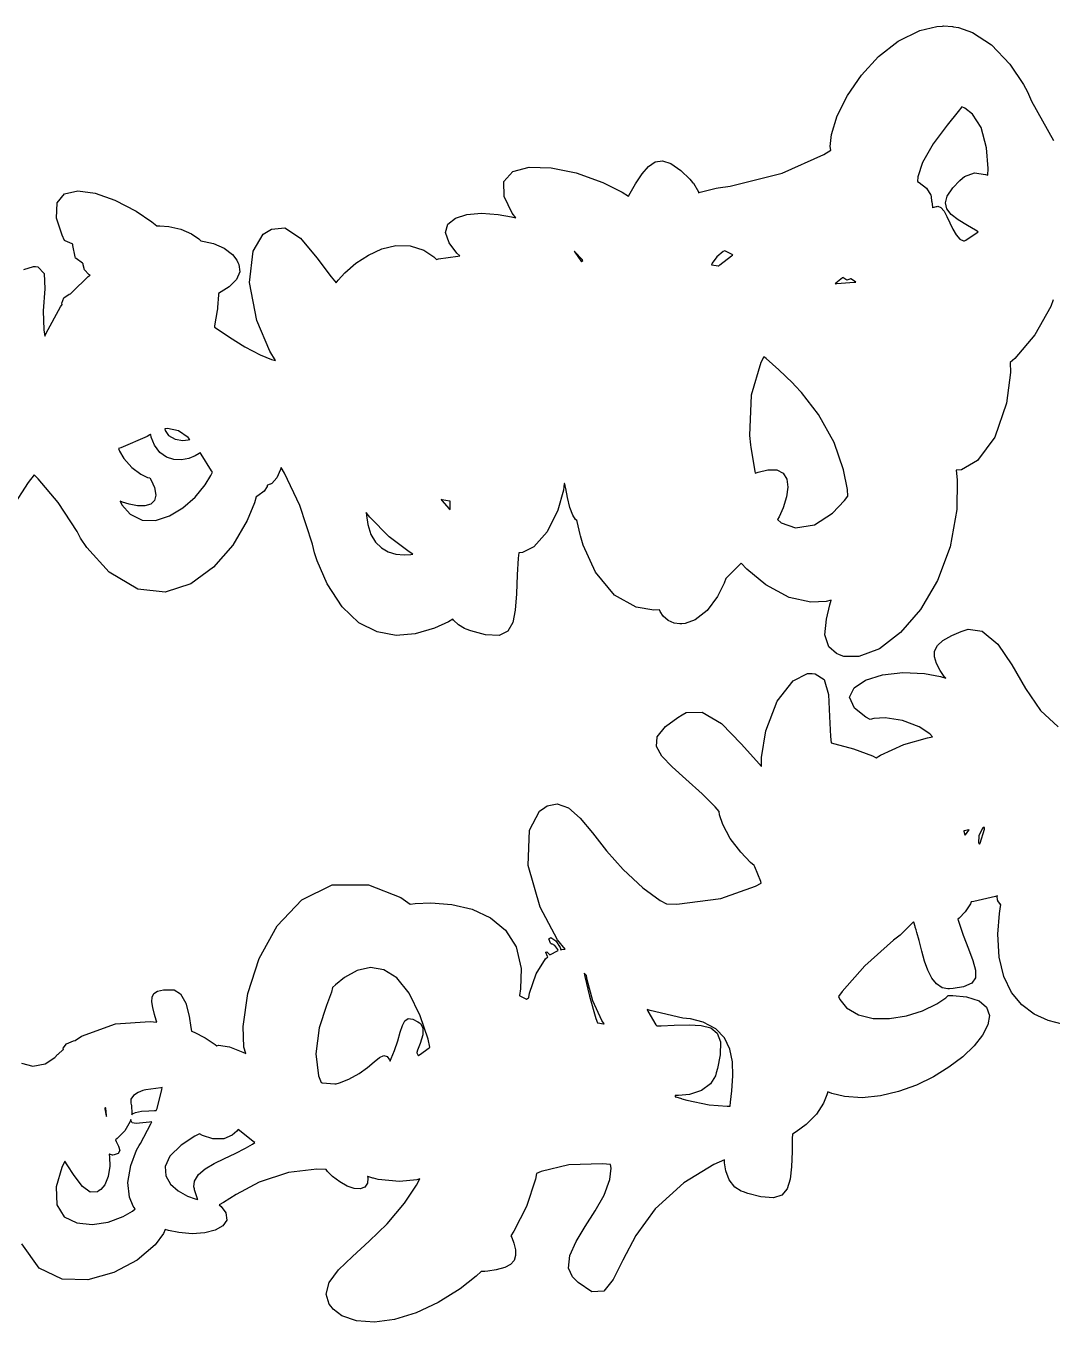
# Model space of a CAD drawing. Extents: x 0 to 357, y 0 to 113.
# Drawn here: x 178.3 to 267.4, y 0.7 to 113.3 of the extents above; entities that cross this region are included whole.
import ezdxf

# ---------------------------------------------------------------- set-up
doc = ezdxf.new("R2010")
doc.units = 0
doc.layers.get('0').update_dxf_attribs({"linetype": 'CONTINUOUS'})

msp = doc.modelspace()

# ---------------------------------------------------------------- linework, layer by layer
at = {"color": 254}
for p, q in [((254.073, 111.997), (255.948, 112.923)), ((255.948, 112.923), (257.435, 113.282)), ((257.435, 113.282), (257.934, 113.293)), ((257.934, 113.293), (258.007, 113.318)), ((258.007, 113.318), (258.8, 113.272)), ((258.8, 113.272), (258.888, 113.236)), ((258.888, 113.236), (259.308, 113.177)), ((259.308, 113.177), (260.535, 112.743)), ((260.535, 112.743), (262.17, 111.685)), ((252.363, 110.655), (254.073, 111.997)), ((262.17, 111.685), (263.766, 109.992)), ((250.873, 109.033), (252.363, 110.655)), ((263.766, 109.992), (264.959, 108.217)), ((249.658, 107.269), (250.873, 109.033)), ((264.959, 108.217), (265.295, 107.592)), ((248.776, 105.503), (249.658, 107.269)), ((265.295, 107.592), (265.644, 106.783)), ((259.593, 106.287), (259.282, 105.887)), ((259.853, 106.183), (259.593, 106.287)), ((260.542, 105.64), (259.853, 106.183)), ((265.644, 106.783), (267.559, 103.361)), ((248.28, 103.87), (248.776, 105.503)), ((259.282, 105.887), (258.33, 104.702)), ((261.28, 104.479), (260.542, 105.64)), ((248.175, 102.839), (248.28, 103.87)), ((258.33, 104.702), (257.116, 103.077)), ((261.742, 102.733), (261.28, 104.479)), ((248.228, 102.508), (248.175, 102.839)), ((257.116, 103.077), (256.177, 101.435)), ((261.88, 100.931), (261.742, 102.733)), ((232.379, 101.108), (232.959, 101.504)), ((232.959, 101.504), (233.597, 101.601)), ((233.597, 101.601), (234.327, 101.363)), ((244.004, 100.531), (247.622, 102.136)), ((247.622, 102.136), (248.228, 102.508)), ((256.177, 101.435), (255.77, 100.208)), ((219.803, 99.81), (220.591, 100.656)), ((220.591, 100.656), (222.021, 101.042)), ((222.021, 101.042), (223.919, 100.995)), ((223.919, 100.995), (226.104, 100.543)), ((226.104, 100.543), (228.402, 99.7095)), ((231.253, 99.5786), (231.822, 100.452)), ((231.822, 100.452), (232.379, 101.108)), ((234.327, 101.363), (235.187, 100.748)), ((235.187, 100.748), (235.97, 99.9892)), ((239.48, 99.3937), (244.004, 100.531)), ((259.822, 100.216), (260.703, 100.536)), ((260.703, 100.536), (261.663, 100.411)), ((261.663, 100.411), (261.866, 100.332)), ((261.866, 100.332), (261.88, 100.931)), ((219.833, 98.48), (219.803, 99.81)), ((228.402, 99.7095), (230.104, 98.8603)), ((230.788, 98.7873), (231.253, 99.5786)), ((235.97, 99.9892), (236.212, 99.719)), ((236.212, 99.719), (236.276, 99.6474)), ((236.276, 99.6474), (236.708, 98.8949)), ((236.863, 98.8579), (238.271, 99.223)), ((238.271, 99.223), (238.423, 99.2547)), ((238.423, 99.2547), (239.48, 99.3937)), ((255.77, 100.208), (255.743, 99.792)), ((255.743, 99.792), (255.9, 99.7081)), ((255.9, 99.7081), (256.526, 99.205)), ((256.526, 99.205), (256.901, 98.6123)), ((258.329, 98.5326), (258.812, 99.2339)), ((258.812, 99.2339), (259.436, 99.876)), ((259.436, 99.876), (259.66, 100.072)), ((259.66, 100.072), (259.822, 100.216)), ((180.987, 97.9413), (181.645, 98.7129)), ((181.645, 98.7129), (182.789, 98.9764)), ((182.789, 98.9764), (184.289, 98.7806)), ((184.289, 98.7806), (186.019, 98.1742)), ((186.019, 98.1742), (187.85, 97.2097)), ((220.545, 97.0552), (219.833, 98.48)), ((230.104, 98.8603), (230.637, 98.5227)), ((230.637, 98.5227), (230.788, 98.7873)), ((236.708, 98.8949), (236.732, 98.8162)), ((236.732, 98.8162), (236.863, 98.8579)), ((256.901, 98.6123), (256.934, 98.4814)), ((256.934, 98.4814), (256.942, 98.4444)), ((256.942, 98.4444), (256.965, 98.1082)), ((256.965, 98.1082), (256.962, 98.0779)), ((256.962, 98.0779), (256.981, 98.0447)), ((256.981, 98.0447), (257.05, 97.5776)), ((258.17, 97.9371), (258.329, 98.5326)), ((180.946, 96.6089), (180.987, 97.9413)), ((187.85, 97.2097), (189.224, 96.2808)), ((215.607, 96.6142), (216.608, 96.9271)), ((216.608, 96.9271), (217.875, 97.0361)), ((217.875, 97.0361), (219.32, 96.9395)), ((219.32, 96.9395), (220.48, 96.737)), ((220.86, 96.6378), (220.545, 97.0552)), ((257.05, 97.5776), (257.047, 97.5198)), ((257.047, 97.5198), (257.07, 97.5321)), ((257.07, 97.5321), (257.404, 97.6217)), ((257.404, 97.6217), (257.448, 97.627)), ((257.448, 97.627), (257.524, 97.6383)), ((257.524, 97.6383), (257.773, 97.5402)), ((257.773, 97.5402), (258.054, 97.2248)), ((258.054, 97.2248), (258.309, 96.7564)), ((258.302, 97.4164), (258.17, 97.9371)), ((258.689, 96.9352), (258.302, 97.4164)), ((259.296, 96.4653), (258.689, 96.9352)), ((181.422, 95.1272), (180.946, 96.6089)), ((189.224, 96.2808), (189.653, 95.9337)), ((189.653, 95.9337), (189.917, 95.9376)), ((189.917, 95.9376), (190.715, 95.873)), ((190.715, 95.873), (191.732, 95.6483)), ((214.741, 95.3752), (214.955, 96.096)), ((214.955, 96.096), (215.607, 96.6142)), ((220.48, 96.737), (220.86, 96.6378)), ((258.309, 96.7564), (258.556, 96.205)), ((258.556, 96.205), (258.814, 95.6441)), ((260.085, 95.9721), (259.296, 96.4653)), ((260.79, 95.5629), (260.085, 95.9721)), ((181.649, 94.6672), (181.422, 95.1272)), ((181.707, 94.6464), (181.649, 94.6672)), ((182.301, 94.3723), (181.707, 94.6464)), ((191.732, 95.6483), (192.668, 95.2405)), ((192.668, 95.2405), (193.307, 94.8048)), ((193.307, 94.8048), (193.492, 94.6284)), ((198.019, 93.7288), (198.895, 95.2087)), ((198.895, 95.2087), (199.327, 95.48)), ((199.327, 95.48), (199.617, 95.6649)), ((199.617, 95.6649), (200.78, 95.7598)), ((200.78, 95.7598), (202.135, 94.8641)), ((202.135, 94.8641), (203.565, 93.1541)), ((215.053, 94.4506), (214.741, 95.3752)), ((258.814, 95.6441), (259.1, 95.1466)), ((259.1, 95.1466), (259.435, 94.7857)), ((259.435, 94.7857), (259.734, 94.6383)), ((259.734, 94.6383), (259.837, 94.6326)), ((259.837, 94.6326), (259.942, 94.7014)), ((259.942, 94.7014), (260.93, 95.3615)), ((261.024, 95.425), (260.79, 95.5629)), ((260.93, 95.3615), (261.024, 95.425)), ((182.361, 94.3377), (182.301, 94.3723)), ((182.372, 94.2467), (182.361, 94.3377)), ((182.572, 93.2339), (182.372, 94.2467)), ((193.492, 94.6284), (193.769, 94.5914)), ((193.769, 94.5914), (194.592, 94.3928)), ((194.592, 94.3928), (195.516, 94.0001)), ((195.516, 94.0001), (196.231, 93.4586)), ((197.697, 91.0071), (198.019, 93.7288)), ((208.036, 93.3993), (209.212, 93.9313)), ((209.212, 93.9313), (210.439, 94.222)), ((210.439, 94.222), (211.669, 94.2097)), ((211.669, 94.2097), (212.859, 93.8308)), ((212.859, 93.8308), (213.724, 93.2614)), ((215.714, 93.5771), (215.053, 94.4506)), ((215.973, 93.3235), (215.714, 93.5771)), ((225.998, 93.6639), (225.932, 93.726)), ((225.932, 93.726), (225.991, 93.6554)), ((225.991, 93.6554), (226.512, 92.9047)), ((226.614, 93.0092), (225.998, 93.6639)), ((238.872, 93.6985), (238.315, 93.2409)), ((239.006, 93.7729), (238.872, 93.6985)), ((239.062, 93.7451), (239.006, 93.7729)), ((239.647, 93.4364), (239.062, 93.7451)), ((178.106, 92.1561), (178.941, 92.4098)), ((178.941, 92.4098), (179.104, 92.3946)), ((179.104, 92.3946), (179.307, 92.3766)), ((182.601, 93.1224), (182.572, 93.2339)), ((182.655, 93.0892), (182.601, 93.1224)), ((183.195, 92.6842), (182.655, 93.0892)), ((183.249, 92.6373), (183.195, 92.6842)), ((183.245, 92.5477), (183.249, 92.6373)), ((183.382, 92.1135), (183.245, 92.5477)), ((196.231, 93.4586), (196.619, 92.9569)), ((196.619, 92.9569), (196.703, 92.7696)), ((196.703, 92.7696), (196.784, 92.5862)), ((196.784, 92.5862), (196.858, 91.9565)), ((203.565, 93.1541), (204.812, 91.5155)), ((206.007, 91.8626), (206.953, 92.6881)), ((206.953, 92.6881), (208.036, 93.3993)), ((213.724, 93.2614), (213.964, 93.0233)), ((213.964, 93.0233), (214.132, 93.0603)), ((214.132, 93.0603), (215.808, 93.3097)), ((215.808, 93.3097), (215.973, 93.3235)), ((226.512, 92.9047), (226.558, 92.8247)), ((226.558, 92.8247), (226.567, 92.8342)), ((226.567, 92.8342), (226.661, 92.9308)), ((226.671, 92.9404), (226.614, 93.0092)), ((226.661, 92.9308), (226.671, 92.9404)), ((237.9, 92.6842), (237.839, 92.5587)), ((237.839, 92.5587), (237.891, 92.552)), ((237.891, 92.552), (238.424, 92.4648)), ((238.315, 93.2409), (237.9, 92.6842)), ((238.424, 92.4648), (238.479, 92.4553)), ((238.479, 92.4553), (238.578, 92.5407)), ((238.578, 92.5407), (239.602, 93.3305)), ((239.602, 93.3305), (239.707, 93.4021)), ((239.707, 93.4021), (239.647, 93.4364)), ((179.307, 92.3766), (179.874, 91.8104)), ((179.874, 91.8104), (179.941, 90.4543)), ((182.292, 90.1774), (183.705, 91.524)), ((183.746, 91.7166), (183.382, 92.1135)), ((183.705, 91.524), (183.855, 91.6436)), ((183.855, 91.6436), (183.746, 91.7166)), ((196.583, 91.2661), (195.947, 90.6501)), ((196.858, 91.9565), (196.583, 91.2661)), ((204.812, 91.5155), (205.246, 90.9849)), ((205.419, 91.2178), (206.007, 91.8626)), ((249.243, 91.4192), (248.648, 90.963)), ((249.3, 91.4633), (249.243, 91.4192)), ((249.342, 91.3998), (249.3, 91.4633)), ((249.607, 91.2276), (249.342, 91.3998)), ((249.881, 91.3007), (249.607, 91.2276)), ((249.931, 91.3585), (249.881, 91.3007)), ((249.971, 91.3335), (249.931, 91.3585)), ((250.358, 91.0773), (249.971, 91.3335)), ((179.941, 90.4543), (179.797, 88.5582)), ((182.161, 90.0271), (182.292, 90.1774)), ((195.261, 90.1926), (195.024, 90.0561)), ((195.947, 90.6501), (195.261, 90.1926)), ((198.352, 87.7122), (197.697, 91.0071)), ((205.246, 90.9849), (205.419, 91.2178)), ((248.648, 90.963), (248.586, 90.9147)), ((248.586, 90.9147), (248.741, 90.9204)), ((248.741, 90.9204), (250.25, 91.0347)), ((250.25, 91.0347), (250.396, 91.0512)), ((250.396, 91.0512), (250.358, 91.0773)), ((181.289, 88.9109), (181.438, 89.1163)), ((181.417, 89.2309), (181.581, 89.6867)), ((181.438, 89.1163), (181.417, 89.2309)), ((181.581, 89.6867), (182.036, 89.9901)), ((182.036, 89.9901), (182.161, 90.0271)), ((195.021, 89.9513), (194.939, 88.834)), ((195.024, 90.0561), (195.021, 89.9513)), ((267.549, 89.498), (267.334, 88.936)), ((179.797, 88.5582), (179.827, 86.8923)), ((180.03, 86.6084), (181.289, 88.9109)), ((194.896, 88.5776), (194.673, 87.2561)), ((194.925, 88.7141), (194.896, 88.5776)), ((194.939, 88.834), (194.925, 88.7141)), ((267.334, 88.936), (265.939, 86.4609)), ((179.827, 86.8923), (179.93, 86.3533)), ((194.673, 87.2561), (194.657, 87.128)), ((194.657, 87.128), (194.987, 86.9199)), ((194.987, 86.9199), (195.968, 86.2774)), ((199.471, 85.0498), (198.352, 87.7122)), ((179.93, 86.3533), (180.03, 86.6084)), ((195.968, 86.2774), (197.303, 85.4385)), ((265.939, 86.4609), (264.194, 84.4187)), ((197.303, 85.4385), (198.643, 84.7217)), ((198.643, 84.7217), (199.627, 84.322)), ((199.967, 84.2352), (199.471, 85.0498)), ((242.394, 84.5619), (242.147, 84.074)), ((242.602, 84.3979), (242.394, 84.5619)), ((199.627, 84.322), (199.967, 84.2352)), ((242.147, 84.074), (241.308, 81.2133)), ((243.702, 83.4376), (242.602, 84.3979)), ((244.875, 82.2868), (243.702, 83.4376)), ((264.194, 84.4187), (263.803, 84.0726)), ((263.803, 84.0726), (263.819, 83.1906)), ((245.12, 82.0265), (244.875, 82.2868)), ((263.819, 83.1906), (263.478, 80.5339)), ((241.308, 81.2133), (241.148, 77.7173)), ((245.667, 81.4462), (245.12, 82.0265)), ((247.136, 79.5362), (245.667, 81.4462)), ((263.478, 80.5339), (262.48, 77.5822)), ((248.509, 77.0999), (247.136, 79.5362)), ((189.046, 77.7681), (188.824, 77.6263)), ((189.053, 77.7737), (189.046, 77.7681)), ((189.121, 77.815), (189.053, 77.7737)), ((189.127, 77.8192), (189.121, 77.815)), ((189.176, 77.5808), (189.127, 77.8192)), ((190.579, 78.3223), (190.366, 78.2948)), ((190.366, 78.2948), (190.395, 78.1431)), ((190.395, 78.1431), (190.679, 77.7226)), ((191.535, 78.1184), (190.579, 78.3223)), ((192.375, 77.5423), (191.535, 78.1184)), ((186.545, 76.6505), (186.315, 76.5941)), ((188.824, 77.6263), (186.545, 76.6505)), ((189.443, 76.889), (189.176, 77.5808)), ((189.914, 76.2346), (189.443, 76.889)), ((190.679, 77.7226), (191.245, 77.3977)), ((191.245, 77.3977), (191.913, 77.2929)), ((191.913, 77.2929), (192.384, 77.3356)), ((192.53, 77.3836), (192.375, 77.5423)), ((192.384, 77.3356), (192.53, 77.3836)), ((241.148, 77.7173), (241.242, 76.9112)), ((241.242, 76.9112), (241.268, 76.6794)), ((241.268, 76.6794), (241.616, 74.6167)), ((249.333, 74.7353), (248.509, 77.0999)), ((262.48, 77.5822), (260.969, 75.5329)), ((186.315, 76.5941), (186.402, 76.364)), ((186.402, 76.364), (186.792, 75.722)), ((186.792, 75.722), (187.478, 74.9501)), ((190.497, 75.8239), (189.914, 76.2346)), ((191.143, 75.6225), (190.497, 75.8239)), ((191.806, 75.5978), (191.143, 75.6225)), ((192.439, 75.7149), (191.806, 75.5978)), ((192.996, 75.9396), (192.439, 75.7149)), ((193.333, 76.1503), (192.996, 75.9396)), ((193.43, 76.237), (193.333, 76.1503)), ((193.522, 76.1009), (193.43, 76.237)), ((194.4, 74.6608), (193.522, 76.1009)), ((260.969, 75.5329), (259.582, 74.7268)), ((187.478, 74.9501), (188.268, 74.3589)), ((188.268, 74.3589), (188.852, 74.0752)), ((194.36, 74.2322), (194.485, 74.5172)), ((194.485, 74.5172), (194.4, 74.6608)), ((200.411, 74.7571), (200.099, 74.0502)), ((200.451, 74.924), (200.411, 74.7571)), ((200.744, 74.4389), (200.451, 74.924)), ((202.078, 71.6361), (200.744, 74.4389)), ((241.616, 74.6167), (241.658, 74.4347)), ((241.658, 74.4347), (241.916, 74.5381)), ((241.916, 74.5381), (242.733, 74.7448)), ((242.733, 74.7448), (243.535, 74.7367)), ((243.535, 74.7367), (244.084, 74.4527)), ((244.084, 74.4527), (244.392, 73.9373)), ((249.659, 73.0321), (249.333, 74.7353)), ((259.582, 74.7268), (259.107, 74.6965)), ((259.107, 74.6965), (259.209, 73.8533)), ((178.466, 73.6381), (177.07, 71.4403)), ((179.014, 74.3024), (178.466, 73.6381)), ((179.363, 73.9581), (179.014, 74.3024)), ((181.078, 71.906), (179.363, 73.9581)), ((188.852, 74.0752), (189.057, 74.0255)), ((189.057, 74.0255), (189.176, 73.8269)), ((189.176, 73.8269), (189.461, 73.1876)), ((192.98, 72.3664), (193.861, 73.4261)), ((193.861, 73.4261), (194.36, 74.2322)), ((199.248, 73.2938), (198.993, 72.8708)), ((199.26, 73.3848), (199.248, 73.2938)), ((199.281, 73.3901), (199.26, 73.3848)), ((199.507, 73.4811), (199.281, 73.3901)), ((199.53, 73.4935), (199.507, 73.4811)), ((199.642, 73.5556), (199.53, 73.4935)), ((200.099, 74.0502), (199.642, 73.5556)), ((225.058, 73.5584), (224.981, 72.9714)), ((225.065, 73.5418), (225.058, 73.5584)), ((225.137, 73.3721), (225.065, 73.5418)), ((225.144, 73.3545), (225.137, 73.3721)), ((225.197, 73.1023), (225.144, 73.3545)), ((244.482, 73.2317), (244.366, 72.3815)), ((244.392, 73.9373), (244.482, 73.2317)), ((259.209, 73.8533), (259.165, 71.2763)), ((189.582, 72.5357), (189.458, 72.0605)), ((189.461, 73.1876), (189.582, 72.5357)), ((191.919, 71.4361), (192.98, 72.3664)), ((198.282, 72.3981), (198.144, 71.8633)), ((198.442, 72.475), (198.282, 72.3981)), ((198.993, 72.8708), (198.442, 72.475)), ((214.438, 72.1212), (214.369, 72.1431)), ((214.369, 72.1431), (214.43, 72.0644)), ((215.083, 72.0217), (214.438, 72.1212)), ((224.981, 72.9714), (224.506, 71.2403)), ((225.349, 72.3417), (225.197, 73.1023)), ((225.548, 71.4692), (225.349, 72.3417)), ((244.366, 72.3815), (244.066, 71.428)), ((249.411, 72.0563), (249.705, 72.4588)), ((249.705, 72.4588), (249.659, 73.0321)), ((182.725, 69.3745), (181.078, 71.906)), ((186.666, 71.9282), (186.475, 72.0051)), ((186.475, 72.0051), (186.632, 71.6964)), ((186.632, 71.6964), (187.335, 70.8822)), ((187.262, 71.7391), (186.666, 71.9282)), ((187.991, 71.603), (187.262, 71.7391)), ((188.626, 71.603), (187.991, 71.603)), ((189.127, 71.7532), (188.626, 71.603)), ((189.458, 72.0605), (189.127, 71.7532)), ((190.749, 70.7291), (191.919, 71.4361)), ((198.144, 71.8633), (197.507, 70.3171)), ((203.179, 68.2819), (202.078, 71.6361)), ((208.165, 70.6272), (207.851, 71.0188)), ((207.851, 71.0188), (207.865, 70.7566)), ((214.43, 72.0644), (215.072, 71.3479)), ((215.072, 71.3479), (215.138, 71.2844)), ((215.141, 72.0245), (215.083, 72.0217)), ((215.138, 71.3465), (215.141, 71.9638)), ((215.138, 71.2844), (215.138, 71.3465)), ((215.141, 71.9638), (215.141, 72.0245)), ((224.506, 71.2403), (223.58, 69.3431)), ((225.794, 70.787), (225.548, 71.4692)), ((244.066, 71.428), (243.727, 70.6603)), ((248.357, 70.9747), (249.411, 72.0563)), ((259.165, 71.2763), (258.579, 68.0491)), ((187.335, 70.8822), (188.383, 70.3573)), ((188.383, 70.3573), (189.545, 70.3379)), ((189.545, 70.3379), (190.749, 70.7291)), ((197.507, 70.3171), (196.252, 68.1923)), ((207.865, 70.7566), (207.989, 69.9742)), ((207.989, 69.9742), (208.266, 69.1236)), ((209.849, 68.9102), (208.165, 70.6272)), ((226.038, 70.4233), (225.794, 70.787)), ((226.15, 70.3432), (226.038, 70.4233)), ((226.177, 70.2345), (226.15, 70.3432)), ((226.441, 69.1046), (226.177, 70.2345)), ((243.727, 70.6603), (243.596, 70.4137)), ((243.596, 70.4137), (243.899, 70.1379)), ((243.899, 70.1379), (245.147, 69.6807)), ((245.147, 69.6807), (246.787, 69.9576)), ((246.787, 69.9576), (248.357, 70.9747)), ((183.041, 68.7888), (182.725, 69.3745)), ((183.563, 67.9856), (183.041, 68.7888)), ((208.266, 69.1236), (208.664, 68.4555)), ((211.571, 67.5954), (209.849, 68.9102)), ((223.58, 69.3431), (222.406, 68.0448)), ((226.465, 68.9875), (226.441, 69.1046)), ((226.704, 68.1757), (226.465, 68.9875)), ((185.524, 65.829), (183.563, 67.9856)), ((196.252, 68.1923), (194.595, 66.2795)), ((203.357, 67.521), (203.179, 68.2819)), ((208.664, 68.4555), (209.168, 67.9566)), ((209.168, 67.9566), (209.761, 67.6148)), ((209.761, 67.6148), (210.426, 67.4176)), ((222.406, 68.0448), (221.437, 67.546)), ((227.777, 65.8442), (226.704, 68.1757)), ((258.579, 68.0491), (257.481, 65.1207)), ((203.58, 66.8295), (203.357, 67.521)), ((204.462, 64.8173), (203.58, 66.8295)), ((210.426, 67.4176), (211.147, 67.353)), ((211.147, 67.353), (211.718, 67.3791)), ((211.907, 67.4053), (211.571, 67.5954)), ((211.718, 67.3791), (211.907, 67.4053)), ((221.058, 67.0539), (220.968, 65.6209)), ((221.108, 67.5294), (221.058, 67.0539)), ((221.437, 67.546), (221.108, 67.5294)), ((240.324, 66.511), (239.218, 65.399)), ((240.424, 66.6238), (240.324, 66.511)), ((240.911, 66.1088), (240.424, 66.6238)), ((188, 64.3516), (185.524, 65.829)), ((194.595, 66.2795), (192.614, 64.831)), ((220.968, 65.6209), (220.9, 63.9491)), ((229.428, 63.832), (227.777, 65.8442)), ((239.218, 65.399), (239.097, 65.2928)), ((242.562, 64.7361), (240.911, 66.1088)), ((190.39, 64.105), (188, 64.3516)), ((192.614, 64.831), (190.39, 64.105)), ((205.766, 62.8138), (204.462, 64.8173)), ((238.948, 64.8917), (238.368, 63.7357)), ((239.097, 65.2928), (238.948, 64.8917)), ((244.591, 63.6365), (242.562, 64.7361)), ((257.481, 65.1207), (256.007, 62.5962)), ((220.9, 63.9491), (220.806, 62.5493)), ((231.313, 62.7973), (229.428, 63.832)), ((238.368, 63.7357), (237.469, 62.5189)), ((246.49, 63.2273), (244.591, 63.6365)), ((247.824, 63.3003), (246.49, 63.2273)), ((248.245, 63.4132), (247.824, 63.3003)), ((248.128, 63.004), (248.245, 63.4132)), ((207.224, 61.4454), (205.766, 62.8138)), ((220.806, 62.5493), (220.588, 61.4578)), ((232.831, 62.5464), (231.313, 62.7973)), ((233.328, 62.5796), (232.831, 62.5464)), ((233.394, 62.4346), (233.328, 62.5796)), ((233.653, 62.0254), (233.394, 62.4346)), ((234.074, 61.6271), (233.653, 62.0254)), ((237.469, 62.5189), (236.428, 61.7044)), ((247.831, 61.7594), (248.128, 63.004)), ((256.007, 62.5962), (254.285, 60.5825)), ((208.796, 60.6432), (207.224, 61.4454)), ((213.775, 60.9656), (212.115, 60.4711)), ((214.996, 61.5322), (213.775, 60.9656)), ((215.382, 61.7583), (214.996, 61.5322)), ((215.445, 61.6631), (215.382, 61.7583)), ((215.856, 61.2525), (215.445, 61.6631)), ((216.393, 60.9367), (215.856, 61.2525)), ((216.522, 60.8887), (216.393, 60.9367)), ((216.934, 60.7356), (216.522, 60.8887)), ((220.588, 61.4578), (220.149, 60.7109)), ((234.607, 61.3985), (234.074, 61.6271)), ((235.113, 61.3449), (234.607, 61.3985)), ((235.28, 61.3572), (235.113, 61.3449)), ((235.572, 61.3805), (235.28, 61.3572)), ((236.428, 61.7044), (235.572, 61.3805)), ((247.711, 60.3966), (247.831, 61.7594)), ((259.811, 60.7716), (260.156, 60.8912)), ((260.156, 60.8912), (261.382, 60.7095)), ((210.44, 60.3402), (208.796, 60.6432)), ((212.115, 60.4711), (210.44, 60.3402)), ((218.212, 60.3913), (216.934, 60.7356)), ((219.389, 60.343), (218.212, 60.3913)), ((220.149, 60.7109), (219.389, 60.343)), ((248.043, 59.3563), (247.711, 60.3966)), ((254.285, 60.5825), (252.452, 59.1866)), ((257.477, 59.4568), (257.965, 59.9073)), ((257.965, 59.9073), (258.734, 60.343)), ((258.734, 60.343), (259.537, 60.6778)), ((259.537, 60.6778), (259.811, 60.7716)), ((261.382, 60.7095), (262.72, 59.5863)), ((248.721, 58.7664), (248.043, 59.3563)), ((248.984, 58.6631), (248.721, 58.7664)), ((249.355, 58.5184), (248.984, 58.6631)), ((252.452, 59.1866), (250.64, 58.5114)), ((257.222, 58.4701), (257.24, 58.9813)), ((257.24, 58.9813), (257.477, 59.4568)), ((262.72, 59.5863), (263.934, 57.7977)), ((250.64, 58.5114), (249.355, 58.5184)), ((257.397, 57.9106), (257.222, 58.4701)), ((257.733, 57.2961), (257.397, 57.9106)), ((263.934, 57.7977), (265.14, 55.7403)), ((243.549, 54.6308), (244.96, 56.3922)), ((244.96, 56.3922), (246.187, 57.0286)), ((246.187, 57.0286), (246.59, 57.0177)), ((246.59, 57.0177), (246.852, 57.0107)), ((246.852, 57.0107), (247.629, 56.5132)), ((247.629, 56.5132), (248.024, 55.2097)), ((250.237, 55.7939), (251.245, 56.4596)), ((251.245, 56.4596), (252.714, 56.92)), ((252.714, 56.92), (254.474, 57.1292)), ((254.474, 57.1292), (256.359, 57.0424)), ((256.359, 57.0424), (257.758, 56.7683)), ((258.08, 56.7806), (257.733, 57.2961)), ((257.758, 56.7683), (258.203, 56.6127)), ((258.203, 56.6127), (258.08, 56.7806)), ((248.024, 55.2097), (248.117, 53.3026)), ((249.855, 54.9698), (250.237, 55.7939)), ((265.14, 55.7403), (266.446, 53.8067)), ((242.562, 52.0457), (243.549, 54.6308)), ((250.264, 54.0329), (249.855, 54.9698)), ((233.845, 52.4274), (234.922, 53.2211)), ((234.922, 53.2211), (235.306, 53.4458)), ((235.306, 53.4458), (235.65, 53.6497)), ((235.65, 53.6497), (237.027, 53.6829)), ((237.027, 53.6829), (238.722, 52.6715)), ((248.117, 53.3026), (248.193, 51.5662)), ((251.265, 53.2282), (250.264, 54.0329)), ((251.635, 53.0281), (251.265, 53.2282)), ((251.948, 53.1206), (251.635, 53.0281)), ((252.953, 53.1742), (251.948, 53.1206)), ((254.459, 52.9537), (252.953, 53.1742)), ((255.906, 52.3956), (254.459, 52.9537)), ((266.446, 53.8067), (267.968, 52.3931)), ((233.139, 51.5303), (233.845, 52.4274)), ((238.722, 52.6715), (240.433, 50.9242)), ((242.196, 49.7237), (242.562, 52.0457)), ((256.811, 51.7881), (255.906, 52.3956)), ((233.075, 50.6899), (233.139, 51.5303)), ((240.433, 50.9242), (241.747, 49.433)), ((248.193, 51.5662), (248.258, 50.9916)), ((248.258, 50.9916), (248.569, 50.9323)), ((248.569, 50.9323), (250.188, 50.4885)), ((252.549, 49.9428), (254.569, 50.855)), ((254.569, 50.855), (256.631, 51.4505)), ((256.631, 51.4505), (257.046, 51.525)), ((257.046, 51.525), (256.811, 51.7881)), ((233.543, 49.8408), (233.075, 50.6899)), ((234.432, 48.9162), (233.543, 49.8408)), ((242.201, 48.9507), (242.196, 49.7237)), ((250.188, 50.4885), (251.831, 49.8616)), ((251.831, 49.8616), (252.156, 49.7085)), ((252.156, 49.7085), (252.549, 49.9428)), ((235.632, 47.8497), (234.432, 48.9162)), ((241.747, 49.433), (242.201, 48.9507)), ((237.031, 46.5762), (235.632, 47.8497)), ((238.166, 45.4325), (237.031, 46.5762)), ((222.045, 43.4012), (222.904, 45.0744)), ((222.904, 45.0744), (223.361, 45.3718)), ((223.361, 45.3718), (223.587, 45.5207)), ((223.587, 45.5207), (224.432, 45.7151)), ((224.432, 45.7151), (225.436, 45.3637)), ((225.436, 45.3637), (226.443, 44.4666)), ((238.52, 45.0289), (238.166, 45.4325)), ((226.443, 44.4666), (227.522, 43.1726)), ((238.56, 44.7393), (238.52, 45.0289)), ((238.84, 43.8933), (238.56, 44.7393)), ((221.918, 40.3461), (222.045, 43.4012)), ((227.522, 43.1726), (228.742, 41.6306)), ((239.473, 42.6918), (238.84, 43.8933)), ((259.801, 43.3546), (259.762, 43.3447)), ((259.762, 43.3447), (259.766, 43.3144)), ((259.766, 43.3144), (259.868, 43.0057)), ((260.211, 43.4414), (259.801, 43.3546)), ((259.868, 43.0057), (259.884, 42.974)), ((259.884, 42.974), (259.91, 43.0156)), ((259.91, 43.0156), (260.218, 43.4111)), ((260.252, 43.4481), (260.211, 43.4414)), ((260.218, 43.4111), (260.252, 43.4481)), ((261.072, 42.9299), (261.054, 42.3086)), ((261.368, 43.5282), (261.072, 42.9299)), ((261.191, 42.2949), (261.561, 43.5116)), ((261.436, 43.6316), (261.368, 43.5282)), ((261.447, 43.633), (261.436, 43.6316)), ((261.561, 43.6467), (261.447, 43.633)), ((261.561, 43.5116), (261.574, 43.6467)), ((261.574, 43.6467), (261.561, 43.6467)), ((240.388, 41.4898), (239.473, 42.6918)), ((261.054, 42.3086), (261.127, 42.1915)), ((261.127, 42.1915), (261.191, 42.2949)), ((228.742, 41.6306), (230.174, 39.9881)), ((241.245, 40.6121), (240.388, 41.4898)), ((241.556, 40.349), (241.245, 40.6121)), ((222.953, 36.7273), (221.918, 40.3461)), ((230.174, 39.9881), (231.885, 38.3949)), ((241.612, 40.2276), (241.556, 40.349)), ((242.124, 38.9449), (241.612, 40.2276)), ((202.244, 37.3574), (204.891, 38.6733)), ((204.891, 38.6733), (208.04, 38.6747)), ((208.04, 38.6747), (210.855, 37.5514)), ((231.885, 38.3949), (233.405, 37.2992)), ((238.66, 37.477), (241.674, 38.5396)), ((241.674, 38.5396), (242.172, 38.8098)), ((242.172, 38.8098), (242.124, 38.9449)), ((200.124, 35.0973), (202.244, 37.3574)), ((210.855, 37.5514), (211.668, 36.9947)), ((233.405, 37.2992), (233.95, 36.999)), ((234.848, 36.9852), (238.66, 37.477)), ((260.638, 37.2071), (260.426, 37.1754)), ((262.522, 37.6509), (260.638, 37.2071)), ((262.687, 37.7059), (262.522, 37.6509)), ((262.676, 37.67), (262.687, 37.7059)), ((262.699, 37.338), (262.676, 37.67)), ((262.717, 37.3063), (262.699, 37.338)), ((262.742, 37.2636), (262.717, 37.3063)), ((262.974, 36.9672), (262.742, 37.2636)), ((211.668, 36.9947), (212.113, 37.0512)), ((212.113, 37.0512), (213.467, 37.1023)), ((213.467, 37.1023), (215.301, 36.9616)), ((215.301, 36.9616), (217.066, 36.5414)), ((217.066, 36.5414), (218.657, 35.8069)), ((224.478, 33.8942), (222.953, 36.7273)), ((233.95, 36.999), (234.848, 36.9852)), ((259.877, 36.3142), (259.363, 35.7699)), ((260.343, 37.0156), (259.877, 36.3142)), ((260.426, 37.1754), (260.343, 37.0156)), ((262.731, 34.389), (262.861, 36.1791)), ((262.861, 36.1791), (262.953, 36.7676)), ((262.953, 36.7676), (262.956, 36.7827)), ((262.956, 36.7827), (262.992, 36.9341)), ((262.996, 36.9492), (262.974, 36.9672)), ((262.992, 36.9341), (262.996, 36.9492)), ((198.553, 32.2626), (200.124, 35.0973)), ((218.657, 35.8069), (219.966, 34.7238)), ((255.326, 35.3508), (254.346, 34.3903)), ((255.415, 35.4446), (255.326, 35.3508)), ((255.426, 35.4101), (255.415, 35.4446)), ((255.543, 35.0504), (255.426, 35.4101)), ((255.554, 35.0132), (255.543, 35.0504)), ((255.557, 34.987), (255.554, 35.0132)), ((255.625, 34.7582), (255.557, 34.987)), ((259.363, 35.7699), (259.259, 35.6884)), ((259.259, 35.6884), (259.358, 35.337)), ((259.358, 35.337), (259.711, 34.2966)), ((219.966, 34.7238), (220.891, 33.2617)), ((223.709, 33.9604), (223.902, 34.0872)), ((223.877, 33.6035), (223.709, 33.9604)), ((223.902, 34.0872), (224.327, 33.8046)), ((224.327, 33.8046), (224.692, 33.23)), ((225.127, 33.0591), (224.478, 33.8942)), ((253.661, 33.8487), (251.183, 31.6205)), ((254.24, 34.2925), (253.661, 33.8487)), ((254.346, 34.3903), (254.24, 34.2925)), ((255.636, 34.739), (255.625, 34.7582)), ((255.7, 34.5102), (255.636, 34.739)), ((255.884, 33.8184), (255.7, 34.5102)), ((256.121, 32.902), (255.884, 33.8184)), ((259.711, 34.2966), (260.171, 33.0963)), ((262.843, 32.3674), (262.731, 34.389)), ((220.891, 33.2617), (221.323, 31.3834)), ((223.467, 32.8097), (223.558, 32.8359)), ((223.468, 32.8042), (223.467, 32.8097)), ((223.471, 32.7808), (223.468, 32.8042)), ((223.6, 32.4404), (223.471, 32.7808)), ((223.558, 32.8359), (223.766, 32.6209)), ((223.875, 32.6099), (224.471, 32.9379)), ((223.964, 33.5139), (223.877, 33.6035)), ((223.989, 33.5263), (223.964, 33.5139)), ((224.232, 33.3871), (223.989, 33.5263)), ((224.498, 33.0467), (224.232, 33.3871)), ((224.471, 32.9379), (224.535, 32.9585)), ((224.535, 32.9585), (224.498, 33.0467)), ((224.692, 33.23), (224.765, 33.0206)), ((224.765, 33.0206), (224.769, 33.0219)), ((224.769, 33.0219), (224.823, 33.0316)), ((224.823, 33.0316), (224.828, 33.0316)), ((224.828, 33.0316), (224.855, 33.0371)), ((224.855, 33.0371), (225.058, 33.0591)), ((225.058, 33.0591), (225.127, 33.0591)), ((256.367, 32.0284), (256.121, 32.902)), ((260.171, 33.0963), (260.557, 32.0807)), ((197.557, 29.2227), (198.553, 32.2626)), ((222.612, 30.9356), (223.427, 32.2171)), ((223.427, 32.2171), (223.623, 32.3977)), ((223.623, 32.3977), (223.6, 32.4404)), ((223.766, 32.6209), (223.818, 32.5658)), ((223.818, 32.5658), (223.875, 32.6099)), ((251.183, 31.6205), (249.209, 29.4018)), ((256.647, 31.236), (256.367, 32.0284)), ((260.557, 32.0807), (260.79, 31.247)), ((263.251, 30.6834), (262.843, 32.3674)), ((205.966, 30.6228), (205.171, 29.9737)), ((207.073, 31.2291), (205.966, 30.6228)), ((208.224, 31.4744), (207.073, 31.2291)), ((209.383, 31.2801), (208.224, 31.4744)), ((210.513, 30.5676), (209.383, 31.2801)), ((211.581, 29.2599), (210.513, 30.5676)), ((221.323, 31.3834), (221.269, 29.6251)), ((222.046, 29.2489), (222.612, 30.9356)), ((226.791, 30.9728), (226.774, 30.9893)), ((226.774, 30.9893), (226.851, 30.6944)), ((226.975, 30.8033), (226.791, 30.9728)), ((226.851, 30.6944), (227.251, 28.9801)), ((226.996, 30.7867), (226.975, 30.8033)), ((227.036, 30.4175), (226.996, 30.7867)), ((256.981, 30.5621), (256.647, 31.236)), ((257.393, 30.044), (256.981, 30.5621)), ((260.784, 30.5883), (260.461, 30.1032)), ((260.79, 31.247), (260.784, 30.5883)), ((263.916, 29.3136), (263.251, 30.6834)), ((189.399, 29.2144), (189.717, 29.4239)), ((189.717, 29.4239), (190.23, 29.5341)), ((190.23, 29.5341), (190.781, 29.5506)), ((190.781, 29.5506), (190.964, 29.541)), ((190.964, 29.541), (191.156, 29.5313)), ((191.156, 29.5313), (191.718, 29.1992)), ((204.836, 29.3315), (204.403, 28.1685)), ((204.935, 29.7298), (204.836, 29.3315)), ((205.171, 29.9737), (204.935, 29.7298)), ((221.269, 29.6251), (221.159, 29.0573)), ((227.531, 28.5874), (227.036, 30.4175)), ((249.209, 29.4018), (248.882, 28.9622)), ((257.904, 29.7202), (257.393, 30.044)), ((258.381, 29.6209), (257.904, 29.7202)), ((258.538, 29.6278), (258.381, 29.6209)), ((258.838, 29.6444), (258.538, 29.6278)), ((259.74, 29.7849), (258.838, 29.6444)), ((260.461, 30.1032), (259.74, 29.7849)), ((264.805, 28.236), (263.916, 29.3136)), ((189.22, 28.502), (189.243, 28.9071)), ((189.301, 28.0004), (189.22, 28.502)), ((189.243, 28.9071), (189.399, 29.2144)), ((191.718, 29.1992), (192.18, 28.3766)), ((192.18, 28.3766), (192.464, 27.2383)), ((197.157, 26.3453), (197.557, 29.2227)), ((204.403, 28.1685), (203.768, 26.2241)), ((212.551, 27.2796), (211.581, 29.2599)), ((221.159, 29.0573), (221.208, 29.0284)), ((221.208, 29.0284), (221.714, 28.7514)), ((221.714, 28.7514), (221.765, 28.7238)), ((221.765, 28.7238), (221.782, 28.7376)), ((221.782, 28.7376), (221.958, 28.8534)), ((221.958, 28.8534), (221.976, 28.863)), ((221.976, 28.863), (222.046, 29.2489)), ((227.251, 28.9801), (227.79, 27.0592)), ((228.327, 26.8841), (227.531, 28.5874)), ((248.882, 28.9622), (248.996, 28.6907)), ((248.996, 28.6907), (249.585, 27.9769)), ((256.188, 27.7179), (257.433, 28.3242)), ((257.433, 28.3242), (258.2, 28.8478)), ((258.2, 28.8478), (258.422, 29.0573)), ((258.422, 29.0573), (258.819, 29.0573)), ((258.819, 29.0573), (260.012, 28.9278)), ((260.012, 28.9278), (261.112, 28.5681)), ((261.112, 28.5681), (261.758, 28.0169)), ((265.879, 27.4285), (264.805, 28.236)), ((189.454, 27.405), (189.301, 28.0004)), ((189.601, 26.8883), (189.454, 27.405)), ((192.464, 27.2383), (192.626, 26.2695)), ((211.209, 26.8511), (211.496, 27.0481)), ((211.496, 27.0481), (211.902, 27.0013)), ((213.221, 25.2415), (212.551, 27.2796)), ((227.79, 27.0592), (227.939, 26.6609)), ((232.519, 27.7385), (232.254, 27.8322)), ((232.254, 27.8322), (232.311, 27.6903)), ((232.311, 27.6903), (233.026, 26.4969)), ((235.365, 27.0812), (232.519, 27.7385)), ((235.669, 27.0468), (235.365, 27.0812)), ((236.04, 27.0054), (235.669, 27.0468)), ((249.585, 27.9769), (250.625, 27.3541)), ((250.625, 27.3541), (251.906, 27.0564)), ((251.906, 27.0564), (253.325, 27.044)), ((253.325, 27.044), (254.786, 27.2783)), ((254.786, 27.2783), (256.188, 27.7179)), ((261.758, 28.0169), (261.997, 27.3113)), ((261.997, 27.3113), (261.866, 26.4914)), ((267.101, 26.869), (265.879, 27.4285)), ((183.121, 25.5034), (186.082, 26.5768)), ((186.082, 26.5768), (189.077, 26.7836)), ((189.077, 26.7836), (189.651, 26.716)), ((189.651, 26.716), (189.601, 26.8883)), ((192.626, 26.2695), (192.682, 25.9457)), ((192.682, 25.9457), (192.894, 25.8589)), ((197.226, 24.558), (197.157, 26.3453)), ((203.768, 26.2241), (203.463, 23.9668)), ((210.807, 25.8506), (210.996, 26.4404)), ((210.996, 26.4404), (211.209, 26.8511)), ((211.902, 27.0013), (212.34, 26.7684)), ((212.34, 26.7684), (212.476, 26.6733)), ((212.476, 26.6733), (212.576, 26.6017)), ((212.576, 26.6017), (212.771, 26.2323)), ((212.771, 26.2323), (212.763, 25.6191)), ((227.939, 26.6609), (227.987, 26.654)), ((227.987, 26.654), (228.471, 26.5837)), ((228.519, 26.5768), (228.327, 26.8841)), ((228.471, 26.5837), (228.519, 26.5768)), ((233.026, 26.4969), (233.11, 26.4074)), ((233.11, 26.406), (233.484, 26.4197)), ((233.11, 26.4074), (233.11, 26.406)), ((233.484, 26.4197), (234.607, 26.4721)), ((234.607, 26.4721), (235.898, 26.5079)), ((235.898, 26.5079), (236.963, 26.4487)), ((237.137, 26.7202), (236.04, 27.0054)), ((236.963, 26.4487), (237.786, 26.2241)), ((238.22, 26.1428), (237.137, 26.7202)), ((237.786, 26.2241), (238.345, 25.7666)), ((238.97, 25.3504), (238.22, 26.1428)), ((261.866, 26.4914), (261.407, 25.5943)), ((268.436, 26.5355), (267.101, 26.869)), ((181.535, 24.4547), (181.817, 24.8502)), ((181.817, 24.8502), (182.414, 25.1106)), ((182.414, 25.1106), (182.564, 25.1354)), ((182.564, 25.1354), (183.121, 25.5034)), ((192.894, 25.8589), (193.872, 25.3628)), ((193.872, 25.3628), (194.714, 24.7978)), ((194.714, 24.7978), (194.86, 24.6765)), ((210.315, 24.2659), (210.596, 25.1147)), ((210.596, 25.1147), (210.807, 25.8506)), ((212.553, 24.886), (212.319, 24.2796)), ((212.763, 25.6191), (212.553, 24.886)), ((213.389, 24.5484), (213.221, 25.2415)), ((238.345, 25.7666), (238.625, 25.0073)), ((238.625, 25.0073), (238.604, 23.88)), ((239.436, 24.3816), (238.97, 25.3504)), ((261.407, 25.5943), (260.664, 24.6559)), ((179.944, 23.118), (180.806, 23.6692)), ((180.806, 23.6692), (181.042, 23.9021)), ((181.042, 23.9021), (181.083, 23.9434)), ((181.083, 23.9434), (181.499, 24.3265)), ((181.499, 24.3265), (181.541, 24.3623)), ((181.541, 24.3623), (181.535, 24.4547)), ((194.86, 24.6765), (195.023, 24.7192)), ((195.023, 24.7192), (195.979, 24.5938)), ((195.979, 24.5938), (197.123, 24.1267)), ((197.123, 24.1267), (197.381, 23.9985)), ((197.381, 23.9985), (197.226, 24.558)), ((203.463, 23.9668), (203.702, 22.0541)), ((209.011, 23.6416), (209.374, 23.8235)), ((209.374, 23.8235), (209.667, 23.745)), ((209.667, 23.745), (209.875, 23.4459)), ((210.029, 23.5631), (210.315, 24.2659)), ((212.319, 24.2796), (212.237, 24.0785)), ((212.237, 24.0785), (212.257, 24.0619)), ((212.257, 24.0619), (212.379, 23.8414)), ((212.379, 23.8414), (212.385, 23.8139)), ((212.385, 23.8139), (212.476, 23.8773)), ((212.476, 23.8773), (213.312, 24.4891)), ((213.312, 24.4891), (213.389, 24.5484)), ((238.604, 23.88), (238.373, 22.6991)), ((239.668, 23.2695), (239.436, 24.3816)), ((259.676, 23.7161), (258.486, 22.8121)), ((260.664, 24.6559), (259.676, 23.7161)), ((177.892, 23.1483), (178.897, 22.9044)), ((178.897, 22.9044), (179.944, 23.118)), ((207.247, 22.2622), (207.975, 22.79)), ((207.975, 22.79), (208.554, 23.2723)), ((208.554, 23.2723), (209.011, 23.6416)), ((209.875, 23.4459), (209.919, 23.3357)), ((209.919, 23.3357), (210.029, 23.5631)), ((238.373, 22.6991), (238.267, 22.3132)), ((239.717, 22.05), (239.668, 23.2695)), ((258.486, 22.8121), (257.134, 21.9825)), ((203.702, 22.0541), (203.925, 21.4698)), ((203.925, 21.4698), (204.031, 21.4561)), ((204.031, 21.4561), (205.129, 21.3706)), ((205.242, 21.3692), (205.523, 21.4437)), ((205.523, 21.4437), (206.345, 21.7661)), ((206.345, 21.7661), (207.247, 22.2622)), ((238.197, 22.0638), (237.778, 21.3734)), ((238.267, 22.3132), (238.197, 22.0638)), ((239.632, 20.7602), (239.717, 22.05)), ((257.134, 21.9825), (255.661, 21.2645)), ((187.639, 20.3647), (187.408, 20.027)), ((188.05, 20.6182), (187.639, 20.3647)), ((188.44, 20.7725), (188.05, 20.6182)), ((188.573, 20.8139), (188.44, 20.7725)), ((188.704, 20.8428), (188.573, 20.8139)), ((190.001, 21.0289), (188.704, 20.8428)), ((189.676, 19.225), (190.103, 20.8814)), ((190.129, 21.0385), (190.001, 21.0289)), ((190.103, 20.8814), (190.129, 21.0385)), ((205.129, 21.3706), (205.242, 21.3692)), ((234.997, 20.3481), (234.685, 20.3412)), ((234.685, 20.3412), (234.687, 20.3329)), ((234.687, 20.3329), (234.708, 20.2489)), ((235.934, 20.4529), (234.997, 20.3481)), ((236.983, 20.7753), (235.934, 20.4529)), ((237.778, 21.3734), (236.983, 20.7753)), ((239.514, 19.7638), (239.632, 20.7602)), ((247.886, 20.4184), (247.578, 19.6798)), ((247.951, 20.6733), (247.886, 20.4184)), ((248.296, 20.5328), (247.951, 20.6733)), ((249.4, 20.2654), (248.296, 20.5328)), ((252.523, 20.3137), (250.939, 20.1579)), ((254.11, 20.6954), (252.523, 20.3137)), ((255.661, 21.2645), (254.11, 20.6954)), ((185.152, 19.2609), (185.148, 19.2567)), ((185.148, 19.2567), (185.155, 19.1947)), ((185.206, 19.3008), (185.152, 19.2609)), ((185.155, 19.1947), (185.258, 18.5966)), ((185.211, 19.305), (185.206, 19.3008)), ((185.231, 19.2388), (185.211, 19.305)), ((185.279, 18.6008), (185.231, 19.2388)), ((187.408, 20.027), (187.39, 19.6812)), ((187.39, 19.6812), (187.421, 19.5778)), ((187.421, 19.5778), (187.445, 19.502)), ((187.445, 19.502), (187.5, 18.7454)), ((189.615, 19.0514), (189.676, 19.225)), ((234.708, 20.2489), (234.71, 20.2406)), ((234.71, 20.2406), (234.756, 20.2255)), ((234.756, 20.2255), (235.234, 20.078)), ((235.234, 20.078), (235.283, 20.0629)), ((235.283, 20.0629), (235.722, 19.9374)), ((235.722, 19.9374), (237.637, 19.5378)), ((237.637, 19.5378), (239.203, 19.4193)), ((239.203, 19.4193), (239.467, 19.4331)), ((239.467, 19.4331), (239.514, 19.7638)), ((247.578, 19.6798), (246.961, 18.7262)), ((250.939, 20.1579), (249.4, 20.2654)), ((185.258, 18.5966), (185.272, 18.5401)), ((185.272, 18.5401), (185.279, 18.6008)), ((187.343, 18.1005), (186.867, 17.2957)), ((187.399, 18.2742), (187.343, 18.1005)), ((187.397, 18.2025), (187.399, 18.2742)), ((187.517, 17.982), (187.397, 18.2025)), ((187.5, 18.7454), (187.49, 18.671)), ((187.49, 18.671), (187.537, 18.7454)), ((187.537, 18.7454), (187.807, 18.8874)), ((187.807, 18.8874), (188.324, 18.9825)), ((188.324, 18.9825), (188.955, 19.0169)), ((189.025, 18.0399), (188.45, 17.9696)), ((188.955, 19.0169), (189.45, 19.0376)), ((189.218, 18.0551), (189.025, 18.0399)), ((189.145, 17.8911), (189.218, 18.0551)), ((189.45, 19.0376), (189.615, 19.0514)), ((246.961, 18.7262), (246.071, 17.8277)), ((186.867, 17.2957), (186.214, 16.615)), ((187.875, 17.9117), (187.517, 17.982)), ((188.45, 17.9696), (187.875, 17.9117)), ((188.226, 16.1851), (189.145, 17.8911)), ((193.371, 17.027), (192.95, 16.8135)), ((193.639, 16.8837), (193.371, 17.027)), ((196.622, 17.2613), (196.204, 16.892)), ((196.729, 17.4074), (196.622, 17.2613)), ((196.839, 17.3082), (196.729, 17.4074)), ((198.042, 16.3642), (196.839, 17.3082)), ((244.888, 16.9981), (244.873, 16.6192)), ((245.197, 17.1814), (244.888, 16.9981)), ((246.071, 17.8277), (245.197, 17.1814)), ((186.214, 16.615), (186.069, 16.502)), ((186.069, 16.502), (186.139, 16.3683)), ((186.139, 16.3683), (186.335, 15.9577)), ((186.335, 15.9577), (186.443, 15.5608)), ((187.897, 15.5925), (188.115, 16.0073)), ((188.115, 16.0073), (188.226, 16.1851)), ((191.759, 16.0362), (190.798, 15.0826)), ((192.95, 16.8135), (191.759, 16.0362)), ((194.529, 16.5957), (193.639, 16.8837)), ((195.472, 16.5861), (194.529, 16.5957)), ((196.204, 16.892), (195.472, 16.5861)), ((197.363, 15.7606), (197.98, 16.1327)), ((197.98, 16.1327), (198.171, 16.2746)), ((198.171, 16.2746), (198.042, 16.3642)), ((244.873, 16.6192), (244.847, 15.4781)), ((185.531, 15.2604), (185.561, 15.0041)), ((185.554, 15.2438), (185.531, 15.2604)), ((185.809, 15.1694), (185.554, 15.2438)), ((185.561, 15.0041), (185.573, 14.22)), ((185.838, 15.1722), (185.809, 15.1694)), ((185.957, 15.1846), (185.838, 15.1722)), ((186.305, 15.3017), (185.957, 15.1846)), ((186.443, 15.5608), (186.305, 15.3017)), ((187.392, 14.2682), (187.897, 15.5925)), ((190.798, 15.0826), (190.39, 14.1855)), ((194.641, 14.4336), (195.527, 14.8649)), ((195.527, 14.8649), (196.457, 15.299)), ((196.457, 15.299), (197.363, 15.7606)), ((238.97, 14.7478), (238.042, 14.3578)), ((238.979, 14.5135), (238.97, 14.7478)), ((244.847, 15.4781), (244.806, 14.1648)), ((181.409, 14.1084), (180.919, 12.4258)), ((181.653, 14.632), (181.409, 14.1084)), ((181.868, 14.333), (181.653, 14.632)), ((182.482, 13.4111), (181.868, 14.333)), ((185.573, 14.22), (185.44, 13.3119)), ((187.142, 12.7799), (187.392, 14.2682)), ((190.39, 14.1855), (190.435, 13.3683)), ((193.277, 13.4827), (193.868, 13.9816)), ((193.868, 13.9816), (194.641, 14.4336)), ((201.111, 13.6674), (198.537, 12.8116)), ((203.565, 13.9595), (201.111, 13.6674)), ((204.377, 13.9182), (203.565, 13.9595)), ((204.501, 13.7597), (204.377, 13.9182)), ((204.931, 13.3215), (204.501, 13.7597)), ((222.653, 13.5751), (222.548, 13.0693)), ((223.055, 13.7445), (222.653, 13.5751)), ((225.442, 14.333), (223.055, 13.7445)), ((228.385, 14.4225), (225.442, 14.333)), ((229.067, 14.3426), (228.385, 14.4225)), ((229.015, 13.05), (229.124, 14.0325)), ((229.124, 14.0325), (229.067, 14.3426)), ((238.042, 14.3578), (235.436, 12.7703)), ((239.084, 13.8107), (238.979, 14.5135)), ((239.372, 13.0169), (239.084, 13.8107)), ((244.806, 14.1648), (244.693, 13.0817)), ((180.919, 12.4258), (180.965, 10.8438)), ((183.194, 12.4465), (182.482, 13.4111)), ((183.88, 11.9393), (183.194, 12.4465)), ((185.13, 12.5843), (184.785, 12.1763)), ((185.44, 13.3119), (185.13, 12.5843)), ((187.292, 11.5287), (187.142, 12.7799)), ((190.435, 13.3683), (190.838, 12.6518)), ((190.838, 12.6518), (191.5, 12.0565)), ((192.885, 12.4037), (192.939, 12.9122)), ((192.923, 12.2466), (192.885, 12.4037)), ((192.939, 12.9122), (193.277, 13.4827)), ((198.537, 12.8116), (196.559, 11.745)), ((205.551, 12.835), (204.931, 13.3215)), ((206.19, 12.4781), (205.551, 12.835)), ((206.798, 12.2714), (206.19, 12.4781)), ((207.954, 12.7331), (207.728, 12.3789)), ((207.982, 13.1713), (207.954, 12.7331)), ((208, 13.2994), (207.957, 13.3105)), ((207.957, 13.3105), (207.982, 13.1713)), ((208.438, 13.1685), (208, 13.2994)), ((208.484, 13.1548), (208.438, 13.1685)), ((208.901, 13.0624), (208.484, 13.1548)), ((210.738, 12.8791), (208.901, 13.0624)), ((212.254, 13.0335), (210.738, 12.8791)), ((211.183, 10.9954), (212.226, 12.5567)), ((212.226, 12.5567), (212.512, 13.1079)), ((212.512, 13.1079), (212.254, 13.0335)), ((222.548, 13.0693), (221.766, 10.7018)), ((228.513, 11.6982), (229.015, 13.05)), ((235.436, 12.7703), (232.961, 10.4951)), ((239.875, 12.3927), (239.372, 13.0169)), ((240.43, 12.0399), (239.875, 12.3927)), ((244.693, 13.0817), (244.439, 12.2535)), ((184.492, 11.9876), (183.88, 11.9393)), ((184.643, 12.084), (184.492, 11.9876)), ((184.785, 12.1763), (184.643, 12.084)), ((187.617, 10.7335), (187.292, 11.5287)), ((191.5, 12.0565), (192.325, 11.6031)), ((192.325, 11.6031), (192.987, 11.3647)), ((192.945, 12.1515), (192.923, 12.2466)), ((193.187, 11.3743), (192.945, 12.1515)), ((192.987, 11.3647), (193.215, 11.3123)), ((193.215, 11.3123), (193.187, 11.3743)), ((196.559, 11.745), (195.464, 11.0588)), ((207.327, 12.2315), (206.798, 12.2714)), ((207.728, 12.3789), (207.327, 12.2315)), ((227.741, 10.3256), (228.513, 11.6982)), ((240.631, 11.9683), (240.43, 12.0399)), ((240.999, 11.8387), (240.631, 11.9683)), ((242.141, 11.5369), (240.999, 11.8387)), ((243.233, 11.457), (242.141, 11.5369)), ((243.976, 11.7037), (243.233, 11.457)), ((244.439, 12.2535), (243.976, 11.7037)), ((180.965, 10.8438), (181.617, 9.81851)), ((186.745, 9.82955), (187.55, 10.2995)), ((187.55, 10.2995), (187.775, 10.502)), ((187.775, 10.502), (187.617, 10.7335)), ((195.464, 11.0588), (195.085, 10.8575)), ((195.085, 10.8575), (195.253, 10.7074)), ((195.253, 10.7074), (195.659, 10.1451)), ((195.659, 10.1451), (195.739, 9.52913)), ((209.667, 9.2039), (211.183, 10.9954)), ((221.766, 10.7018), (220.685, 8.55761)), ((226.872, 8.96691), (227.741, 10.3256)), ((232.961, 10.4951), (231.286, 8.1704)), ((181.617, 9.81851), (182.698, 9.27421)), ((182.698, 9.27421), (184.03, 9.14329)), ((184.03, 9.14329), (185.438, 9.35136)), ((185.438, 9.35136), (186.745, 9.82955)), ((195.407, 9.02614), (194.74, 8.64994)), ((195.739, 9.52913), (195.407, 9.02614)), ((208.107, 7.67704), (209.667, 9.2039)), ((190.252, 8.34401), (189.513, 7.37387)), ((190.377, 8.70783), (190.252, 8.34401)), ((190.664, 8.6155), (190.377, 8.70783)), ((191.56, 8.43082), (190.664, 8.6155)), ((192.737, 8.3385), (191.56, 8.43082)), ((193.824, 8.41569), (192.737, 8.3385)), ((194.74, 8.64994), (193.824, 8.41569)), ((220.685, 8.55761), (220.43, 8.16211)), ((220.43, 8.16211), (220.494, 8.00089)), ((220.494, 8.00089), (220.67, 7.50757)), ((226.081, 7.6605), (226.872, 8.96691)), ((231.286, 8.1704), (230.156, 6.0427)), ((179.436, 5.34127), (177.934, 7.44555)), ((189.513, 7.37387), (187.948, 6.04682)), ((206.651, 6.35825), (208.107, 7.67704)), ((220.67, 7.50757), (220.811, 6.93431)), ((220.811, 6.93431), (220.829, 6.44095)), ((225.545, 6.44232), (226.081, 7.6605)), ((187.948, 6.04682), (185.92, 4.95406)), ((205.446, 5.1883), (206.651, 6.35825)), ((220.391, 5.67753), (219.883, 5.40466)), ((220.697, 6.02202), (220.391, 5.67753)), ((220.829, 6.44095), (220.697, 6.02202)), ((225.44, 5.34956), (225.545, 6.44232)), ((230.156, 6.0427), (229.313, 4.35737)), ((181.425, 4.37526), (179.436, 5.34127)), ((185.92, 4.95406), (183.666, 4.32153)), ((204.639, 4.11208), (205.446, 5.1883)), ((217.413, 4.65226), (216.024, 3.55258)), ((217.84, 5.05601), (217.413, 4.65226)), ((217.866, 5.05464), (217.84, 5.05601)), ((218.138, 5.05876), (217.866, 5.05464)), ((218.167, 5.06155), (218.138, 5.05876)), ((218.414, 5.08497), (218.167, 5.06155)), ((219.149, 5.20072), (218.414, 5.08497)), ((219.883, 5.40466), (219.149, 5.20072)), ((225.761, 4.59437), (225.44, 5.34956)), ((225.943, 4.41798), (225.761, 4.59437)), ((183.666, 4.32153), (181.425, 4.37526)), ((204.375, 3.07027), (204.639, 4.11208)), ((216.024, 3.55258), (214.117, 2.35231)), ((226.278, 4.09279), (225.943, 4.41798)), ((227.463, 3.29902), (226.278, 4.09279)), ((229.313, 4.35737), (228.501, 3.35966)), ((204.639, 2.22829), (204.375, 3.07027)), ((214.117, 2.35231), (212.19, 1.46485)), ((228.501, 3.35966), (227.463, 3.29902)), ((204.806, 2.00642), (204.639, 2.22829)), ((204.986, 1.76664), (204.806, 2.00642)), ((205.74, 1.20578), (204.986, 1.76664)), ((207.018, 0.7593), (205.74, 1.20578)), ((212.19, 1.46485), (210.316, 0.8971)), ((208.568, 0.6587), (207.018, 0.7593)), ((210.316, 0.8971), (208.568, 0.6587))]:
    msp.add_line(p, q, dxfattribs=at)

doc.saveas('drawing.dxf')
